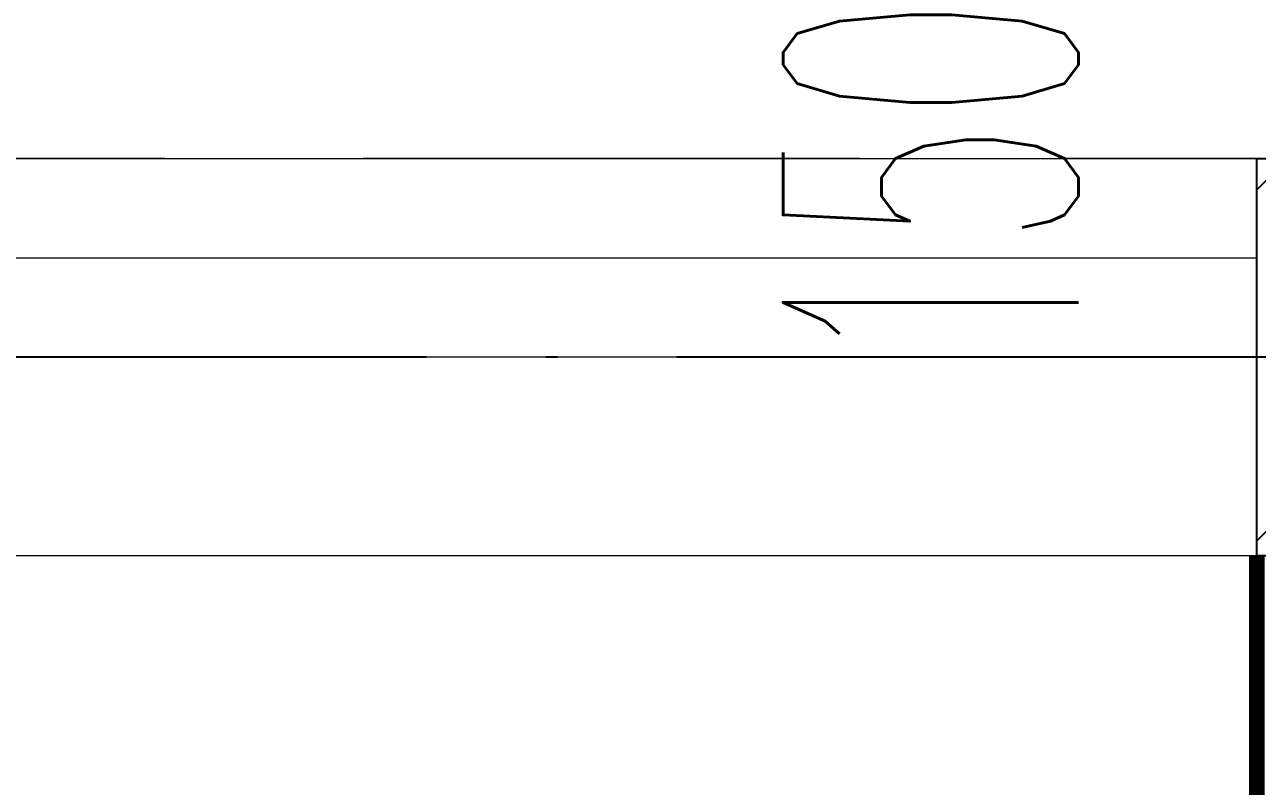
# Model space of a CAD drawing. Extents: x 27938 to 1507990, y 110129 to 923079.
# Drawn here: x 1208993 to 1209614, y 580608 to 580992 of the extents above; entities that cross this region are included whole.
import ezdxf

# ---------------------------------------------------------------- set-up
doc = ezdxf.new("R2010")
doc.units = 0
doc.header["$LTSCALE"] = 1000
doc.header["$MEASUREMENT"] = 0
doc.linetypes.add('DASH', pattern=[0.35, 0.25, -0.1])
doc.linetypes.add('DOTE', pattern=[2.42, 2, -0.2, 0.02, -0.2])
for name, color, linetype in [('----建筑底图', 8, 'Continuous'), ('DIM_SYMB', 3, 'Continuous'), ('DOTE', 1, 'Continuous'), ('PUB_HATCH', 8, 'Continuous'), ('WALL', 9, 'Continuous')]:
    doc.layers.add(name, color=color, linetype=linetype)
doc.layers.add('S-L主梁线', color=4, linetype='DASH', plot=False)
doc.layers.add('平面-栏杆', color=135, linetype='Continuous', lineweight=15)
doc.layers.add('平面-看线', color=45, linetype='Continuous', lineweight=15)
doc.styles.add('_TCH_DIM_T3', font='SIMPLEX.shx', dxfattribs={"width": 0.494118, "bigfont": 'GBCBIG.shx'})
doc.dimstyles.new('_TWT_ARCH&&50', dxfattribs={"dimtxt": 148.75, "dimasz": 50, "dimexe": 125, "dimexo": 150, "dimgap": 63.125, "dimtad": 1, "dimdec": 0, "dimzin": 0, "dimdsep": 46, "dimtxsty": '_TCH_DIM_T3', "dimblk": 'ARCHTICK', "dimcen": 0.09, "dimclrt": 7, "dimazin": 2, "dimtfac": 1, "dimtdec": 0, "dimtix": 1, "dimtmove": 2, "dimatfit": 3, "dimfxl": 100, "dimtolj": 1, "dimtzin": 0, "dimarcsym": 0})

# ---------------------------------------------------------------- blocks, each defined once
blk = doc.blocks.new('A$C149A4CC3')
at = {"layer": 'PUB_HATCH'}
h = blk.add_hatch(dxfattribs=at)
h.set_pattern_fill('普通砖', color=256, scale=50, style=0)
h.set_pattern_definition([(45, (0, 89.76), (-88.3884, 88.3884), [])])
h.paths.add_polyline_path([(-16483.33, -25710.08), (-16550, -25610.08), (-16650, -25610.08), (-16650, -25810.08), (-16550, -25810.08)])
at = {"color": 8, "const_width": 8}
blk.add_lwpolyline([(-16650, -25810.08), (-16650, -25960.08), (-16350, -25960.08), (-16350, -25810.08)], dxfattribs=at)
at = {"layer": 'DOTE', "color": 169, "linetype": 'DOTE', "ltscale": 0.3}
blk.add_line((25039.9, -25710.08), (-25818.77, -25710.08), dxfattribs=at)
at = {"layer": 'WALL', "color": 8}
for p, q in [((-16550, -25610.08), (-16650, -25610.08)), ((-16650, -25810.08), (-16650, -25610.08)), ((-16550, -25810.08), (-16650, -25810.08))]:
    blk.add_line(p, q, dxfattribs=at)
at = {"layer": '平面-栏杆', "color": 8}
for points in [[(-16650, -25660.08), (-21300, -25660.08)], [(-16650, -25710.08), (-21300, -25710.08)]]:
    blk.add_lwpolyline(points, dxfattribs=at)
at = {"layer": '平面-看线', "color": 8}
blk.add_lwpolyline([(-16650, -25610.08), (-21300, -25610.08)], dxfattribs=at)
at = {"layer": '平面-看线', "color": 8, "linetype": 'DASH'}
blk.add_lwpolyline([(-16650, -25810.08), (-21300, -25810.08)], dxfattribs=at)
blk = doc.blocks.new('A$C63B2058D')
at = {"layer": 'S-L主梁线', "color": 0, "linetype": 'DASH', "lineweight": 18}
blk.add_line((-2149.99, -4799.84), (-7749.99, -4799.84), dxfattribs=at)
at = {"layer": 'S-L主梁线', "color": 0, "linetype": 'ByBlock', "lineweight": 18}
blk.add_line((-7849.99, -4999.84), (10149.99, -4999.84), dxfattribs=at)
blk = doc.blocks.new('_ArchTick')
at = {"color": 0, "linetype": 'ByBlock', "const_width": 0.4}
blk.add_lwpolyline([(-0.5, -0.5), (0.5, 0.5)], dxfattribs=at)
blk = doc.blocks.new('*D555')
at = {"layer": 'Defpoints', "color": 0}
for p in [(1209586.94, 581198.98), (1210023.61, 581198.98), (1210023.61, 581048.98)]:
    blk.add_point(p, dxfattribs=at)
at = {"layer": 'DIM_SYMB', "color": 0, "lineweight": -2}
for p, q in [((1209873.61, 581198.98), (1209461.94, 581198.98)), ((1209586.94, 581048.98), (1209586.94, 581198.98)), ((1209873.61, 581048.98), (1209461.94, 581048.98))]:
    blk.add_line(p, q, dxfattribs=at)
at = {"layer": 'DIM_SYMB', "color": 0, "lineweight": -2, "xscale": 50, "yscale": 50, "zscale": 50}
for p, rotation in [((1209586.94, 581198.98), 90), ((1209586.94, 581048.98), 270)]:
    blk.add_blockref('_ArchTick', p, dxfattribs=dict(at, rotation=rotation))
at = {"layer": 'DIM_SYMB', "color": 7, "insert": (1209449.44, 580911.48), "char_height": 148.75, "attachment_point": 5, "rotation": 90, "style": '_TCH_DIM_T3'}
blk.add_mtext('\\A1;150', dxfattribs=at)

msp = doc.modelspace()

# ---------------------------------------------------------------- block references
at = {"layer": '----建筑底图'}
msp.add_blockref('A$C149A4CC3', (1226263.61, 606534.06), dxfattribs=at)

# ---------------------------------------------------------------- next in the draw order: block references
at = {"layer": 'S-L主梁线', "color": 225, "linetype": 'ByBlock', "lineweight": 18}
msp.add_blockref('A$C63B2058D', (1212613.61, 585723.98), dxfattribs=at)

# ---------------------------------------------------------------- next in the draw order: dimensions: what is measured, and where the dimension line sits
at = {"layer": 'DIM_SYMB'}
dim = msp.add_linear_dim(base=(1209586.94, 581198.98), p1=(1210023.61, 581048.98), p2=(1210023.61, 581198.98), angle=90, dimstyle='_TWT_ARCH&&50', dxfattribs=at)
dim.commit()
dim.dimension.update_dxf_attribs({"geometry": '*D555', "text_midpoint": (1209449.44, 580911.48), "dimtype": 129})

doc.saveas('drawing.dxf')
